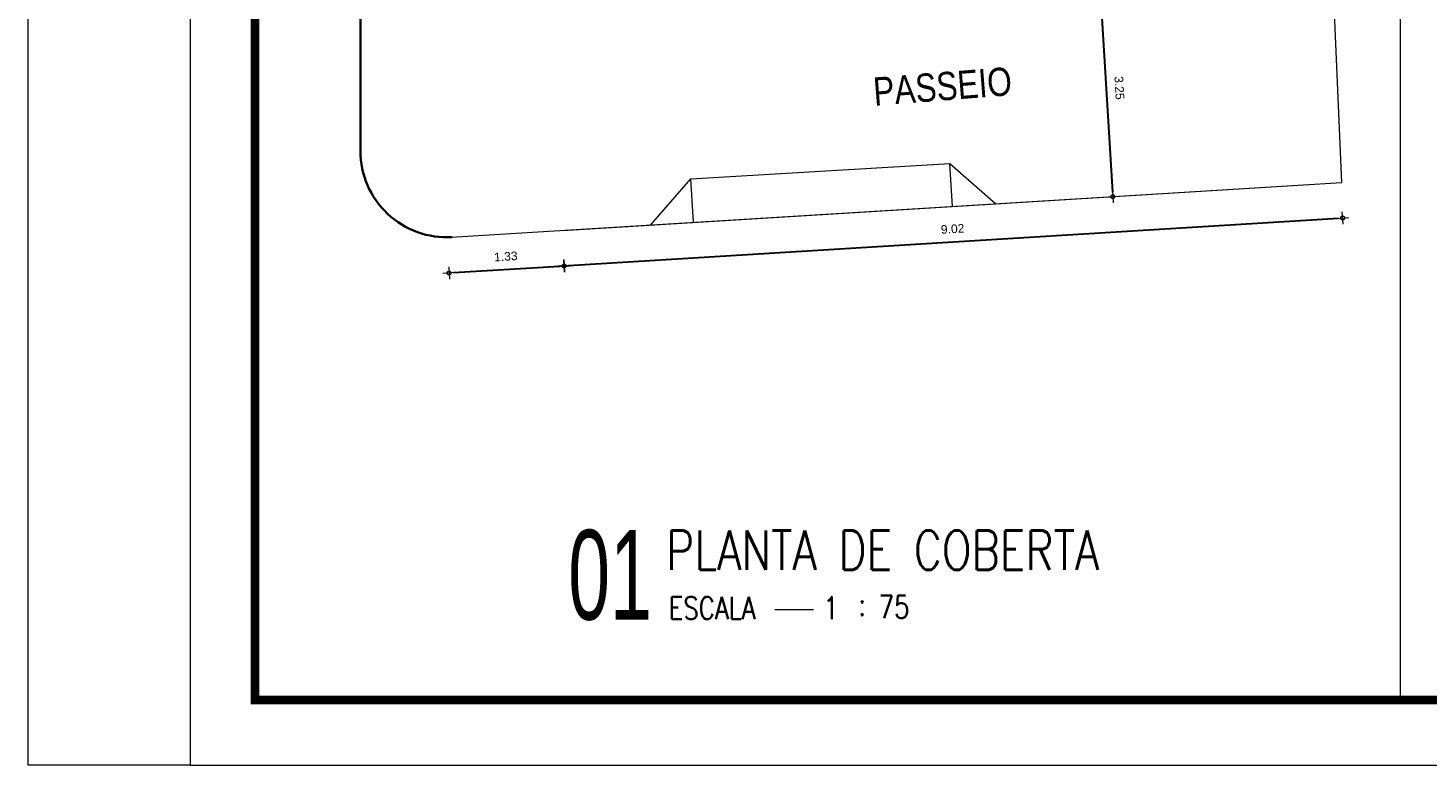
# Model space of a CAD drawing. Header units: millimetres. Extents: x 1345 to 2117, y 1214 to 1365.
# Drawn here: x 1521.14 to 1537.32, y 1251.79 to 1260.31 of the extents above; entities that cross this region are included whole.
import ezdxf
from ezdxf.enums import TextEntityAlignment as Align

# ---------------------------------------------------------------- set-up
doc = ezdxf.new("R2010")
doc.units = ezdxf.units.MM
doc.header["$LTSCALE"] = 0.5
for name, color, linetype in [('02', 2, 'Continuous'), ('08', 8, 'Continuous'), ('HACHURA A.VERDE', 86, 'Continuous'), ('parede', 2, 'Continuous'), ('PISO', 8, 'Continuous')]:
    doc.layers.add(name, color=color, linetype=linetype)
for name, color, linetype, lineweight in [('E-TXT-G', 3, 'Continuous', 30), ('E-TXT-W', 7, 'Continuous', 15), ('E-TXT-Y', 2, 'Continuous', 40)]:
    doc.layers.add(name, color=color, linetype=linetype, lineweight=lineweight)
doc.styles.add('REG140', font='romans.shx', dxfattribs={"width": 0.8, "height": 0.35})
doc.styles.add('REG80', font='romans.shx', dxfattribs={"width": 0.8, "height": 0.1})
doc.styles.add('SANSSERIF', font='sas_____.pfb', dxfattribs={"height": 1})
doc.styles.add('SANSSERIF2', font='sanssb__.ttf', dxfattribs={"width": 0.8})
doc.styles.get("Standard").update_dxf_attribs({"font": 'arial.ttf'})
doc.dimstyles.new('ESCALA50', dxfattribs={"dimtxt": 0.1, "dimasz": 0.05, "dimexe": 0.18, "dimexo": 0.06, "dimgap": 0.1, "dimtad": 1, "dimzin": 4, "dimdsep": 46, "dimtxsty": 'Standard', "dimblk": 'BOLA', "dimcen": -0.06, "dimse1": 1, "dimse2": 1, "dimclrd": 7, "dimclrt": 7, "dimadec": 0, "dimazin": 0, "dimtfac": 1, "dimtix": 1, "dimtmove": 0, "dimatfit": 3, "dimldrblk": 'BOLA', "dimfxl": 0, "dimtolj": 1, "dimtzin": 4, "dimarcsym": 0})

# ---------------------------------------------------------------- blocks, each defined once
blk = doc.blocks.new('IND_DES')
at = {"layer": 'E-TXT-W'}
blk.add_line((0.0269, -0.2428), (0.1984, -0.2428), dxfattribs=at)
at = {"layer": 'E-TXT-G', "style": 'REG80', "width": 0.8}
for s, p in [('ESCALA', (-0.4463, -0.2864)), ('1', (0.2426, -0.2864)), (':', (0.3988, -0.2706))]:
    blk.add_text(s, height=0.1, dxfattribs=at).set_placement(p)
blk.add_attdef('ESCALA', (0.4897, -0.2812), '', height=0.1, dxfattribs=at)
at = {"layer": 'E-TXT-W', "style": 'SANSSERIF2', "width": 0.6}
blk.add_attdef('00', text='', height=0.4, dxfattribs=at).set_placement((-0.7083, -0.2881), align=Align.CENTER)
at = {"layer": 'E-TXT-Y', "style": 'REG140', "width": 0.8}
for tag, p in [('PROJETO', (-0.4563, 0.1829)), ('DESENHO', (-0.4582, -0.0658))]:
    blk.add_attdef(tag, p, '', height=0.175, dxfattribs=at)
blk = doc.blocks.new('BOLA')
for p, q in [((-1.44, 0), (1.44, 0)), ((0, -1.44), (0, 1.44))]:
    blk.add_line(p, q)
blk.add_circle((0, 0), 0.452)
blk = doc.blocks.new('*D325')
at = {"layer": 'Defpoints', "color": 0, "transparency": 16777216}
for p in [(1536.336, 1258.113), (1536.346, 1257.95), (1527.347, 1257.398)]:
    blk.add_point(p, dxfattribs=at)
at = {"layer": 'E-TXT-W', "color": 7, "lineweight": -2, "transparency": 16777216}
blk.add_line((1527.387, 1257.563), (1536.286, 1258.11), dxfattribs=at)
at = {"layer": 'E-TXT-W', "color": 7, "lineweight": -2, "transparency": 16777216, "xscale": 0.05, "yscale": 0.05, "zscale": 0.05}
for p, rotation in [((1536.336, 1258.113), 3.511655248805928), ((1527.337, 1257.56), 183.5116552488059)]:
    blk.add_blockref('BOLA', p, dxfattribs=dict(at, rotation=rotation))
at = {"layer": 'E-TXT-W', "color": 7, "transparency": 16777216, "insert": (1531.827, 1257.987), "char_height": 0.1, "attachment_point": 5, "rotation": 3.5117}
blk.add_mtext('\\A1;9.02', dxfattribs=at)
blk = doc.blocks.new('*D337')
at = {"layer": 'Defpoints', "color": 0, "transparency": 16777216}
for p in [(1527.312, 1257.969), (1525.981, 1257.89), (1526.006, 1257.477)]:
    blk.add_point(p, dxfattribs=at)
at = {"layer": 'E-TXT-W', "color": 7, "lineweight": -2, "transparency": 16777216}
blk.add_line((1527.286, 1257.554), (1526.056, 1257.48), dxfattribs=at)
at = {"layer": 'E-TXT-W', "color": 7, "lineweight": -2, "transparency": 16777216, "xscale": 0.05, "yscale": 0.05, "zscale": 0.05}
for p, rotation in [((1527.336, 1257.557), 3.430925942117709), ((1526.006, 1257.477), 183.4309259421177)]:
    blk.add_blockref('BOLA', p, dxfattribs=dict(at, rotation=rotation))
at = {"layer": 'E-TXT-W', "color": 7, "transparency": 16777216, "insert": (1526.662, 1257.668), "char_height": 0.1, "attachment_point": 5, "rotation": 3.4309}
blk.add_mtext('\\A1;1.33', dxfattribs=at)
blk = doc.blocks.new('*D339')
at = {"layer": 'Defpoints', "color": 0, "transparency": 16777216}
for p in [(1533.723, 1260.867), (1533.679, 1258.36), (1533.876, 1258.372)]:
    blk.add_point(p, dxfattribs=at)
at = {"layer": 'E-TXT-W', "color": 7, "lineweight": -2, "transparency": 16777216}
blk.add_line((1533.529, 1260.806), (1533.676, 1258.41), dxfattribs=at)
at = {"layer": 'E-TXT-W', "color": 7, "lineweight": -2, "transparency": 16777216, "xscale": 0.05, "yscale": 0.05, "zscale": 0.05}
for p, rotation in [((1533.526, 1260.855), 93.5116552488022), ((1533.679, 1258.36), 273.5116552488022)]:
    blk.add_blockref('BOLA', p, dxfattribs=dict(at, rotation=rotation))
at = {"layer": 'E-TXT-W', "color": 7, "transparency": 16777216, "insert": (1533.754, 1259.617), "char_height": 0.1, "attachment_point": 5, "rotation": 273.5117}
blk.add_mtext('\\A1;3.25', dxfattribs=at)

msp = doc.modelspace()

# ---------------------------------------------------------------- linework, layer by layer
at = {"layer": '02', "lineweight": 18}
msp.add_lwpolyline([(1523.014, 1251.788), (1584.214, 1251.788), (1584.214, 1296.338), (1523.014, 1296.338)], close=True, dxfattribs=at)
at = {"layer": '02', "lineweight": 18, "const_width": 0.1}
msp.add_lwpolyline([(1523.764, 1252.538), (1583.464, 1252.538), (1583.464, 1295.588), (1523.764, 1295.588)], close=True, dxfattribs=at)
at = {"layer": '02', "lineweight": 18}
for points in [[(1523.764, 1260.937), (1523.764, 1295.588), (1536.999, 1295.588), (1536.999, 1252.538)], [(1523.014, 1251.788), (1521.139, 1251.788), (1521.139, 1271.288), (1523.014, 1273.163), (1523.764, 1273.163)]]:
    msp.add_lwpolyline(points, dxfattribs=at)
at = {"layer": '08', "lineweight": 18}
msp.add_lwpolyline([(1528.333, 1258.032), (1528.801, 1258.566), (1531.795, 1258.745), (1532.325, 1258.277)], dxfattribs=at)
at = {"layer": 'E-TXT-W', "lineweight": 30}
msp.add_arc((1525.981, 1258.89), 1, 180, 273.5117, dxfattribs=at)
at = {"layer": 'parede', "color": 8, "lineweight": 30}
msp.add_line((1524.981, 1294.516), (1524.981, 1258.89), dxfattribs=at)
at = {"layer": 'parede', "color": 8, "lineweight": 15}
for p, q in [((1531.826, 1258.246), (1531.795, 1258.745)), ((1528.832, 1258.063), (1528.801, 1258.566))]:
    msp.add_line(p, q, dxfattribs=at)
at = {"layer": 'PISO', "lineweight": 18}
msp.add_line((1535.981, 1266.516), (1536.321, 1258.522), dxfattribs=at)
at = {"layer": 'PISO', "color": 8, "lineweight": 15}
for p in [(1526.029, 1257.891), (1527.323, 1257.97)]:
    msp.add_line(p, (1536.321, 1258.522), dxfattribs=at)

# ---------------------------------------------------------------- block references
at = {"lineweight": 18}
ref = msp.add_blockref('IND_DES', (1529.703, 1254.216), dxfattribs=dict(at, xscale=2.591993519999988, yscale=2.591993519999988, zscale=2.591993519999988))
ref.add_attrib('00', '01', dxfattribs={"layer": 'E-TXT-W', "height": 1.0368, "style": 'SANSSERIF', "width": 0.6}).set_placement((1527.867, 1253.469), align=Align.CENTER)
ref.add_attrib('DESENHO', 'PLANTA DE COBERTA', (1528.515, 1254.045), dxfattribs={"layer": 'E-TXT-Y', "height": 0.4536, "style": 'REG140', "width": 0.8})
ref.add_attrib('ESCALA', '75', (1530.972, 1253.487), dxfattribs={"layer": 'E-TXT-G', "height": 0.2592, "style": 'REG80', "width": 0.8})

# ---------------------------------------------------------------- texts
at = {"layer": 'HACHURA A.VERDE', "color": 7, "linetype": 'Continuous', "style": 'SANSSERIF', "width": 0.8}
msp.add_text('PASSEIO', height=0.3269, rotation=4.4707, dxfattribs=at).set_placement((1530.923, 1259.41))

# ---------------------------------------------------------------- dimensions: what is measured, and where the dimension line sits
at = {"layer": 'E-TXT-W'}
dim = msp.add_aligned_dim(p1=(1533.723, 1260.867), p2=(1533.876, 1258.372), distance=-0.197, text='3.25', dimstyle='ESCALA50', dxfattribs=at)
dim.commit()
dim.dimension.update_dxf_attribs({"geometry": '*D339', "text_midpoint": (1533.754, 1259.617)})
for p1, p2, distance, picture, middle in [((1527.347, 1257.398), (1536.346, 1257.95), 0.163, '*D325', (1531.827, 1257.987)), ((1527.312, 1257.969), (1525.981, 1257.89), 0.413, '*D337', (1526.662, 1257.668))]:
    dim = msp.add_aligned_dim(p1=p1, p2=p2, distance=distance, dimstyle='ESCALA50', dxfattribs=at)
    dim.commit()
    dim.dimension.update_dxf_attribs({"geometry": picture, "text_midpoint": middle})

doc.saveas('drawing.dxf')
